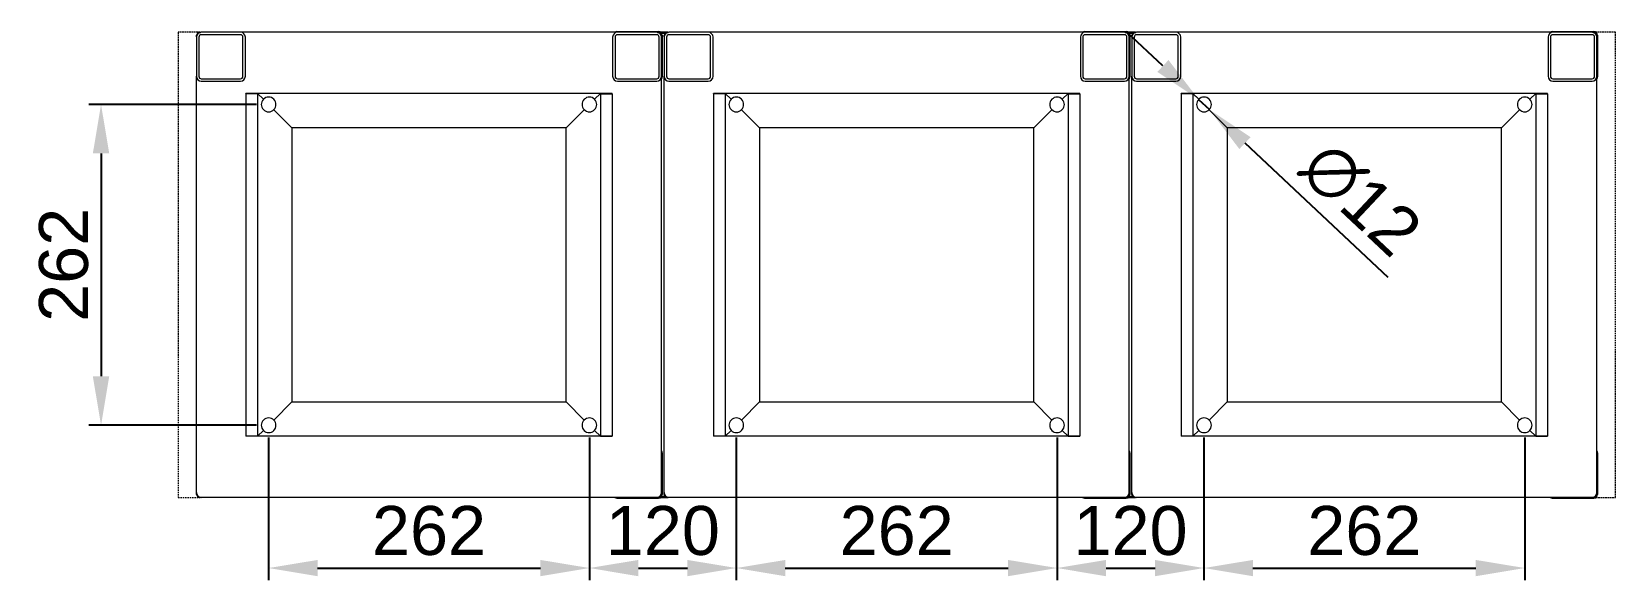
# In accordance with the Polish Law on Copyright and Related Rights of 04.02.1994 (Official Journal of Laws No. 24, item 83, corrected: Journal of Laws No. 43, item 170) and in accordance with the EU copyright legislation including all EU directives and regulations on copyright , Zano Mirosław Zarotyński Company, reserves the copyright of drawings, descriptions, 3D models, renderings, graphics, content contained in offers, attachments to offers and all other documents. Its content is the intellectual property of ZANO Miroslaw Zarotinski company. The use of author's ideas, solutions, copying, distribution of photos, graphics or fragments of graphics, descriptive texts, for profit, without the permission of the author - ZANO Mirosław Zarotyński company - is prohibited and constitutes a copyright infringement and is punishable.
# Model space of a CAD drawing. Header units: millimetres. Extents: x -170 to 4673, y -341 to 2839.
# Drawn here: x -51 to 1242, y -341 to 107 of the extents above; entities that cross this region are included whole.
import ezdxf

# ---------------------------------------------------------------- set-up
doc = ezdxf.new("R2010")
doc.units = ezdxf.units.MM
doc.linetypes.add('HIDDEN', pattern=[1.905, 1.27, -0.635])
for name, color, linetype, lineweight in [('ZANO_R', 7, 'Continuous', 0), ('ZANO_R_przerywana', 7, 'HIDDEN', 0), ('ZANO_W', 1, 'Continuous', 0)]:
    doc.layers.add(name, color=color, linetype=linetype, lineweight=lineweight)
doc.styles.add('Arial', font='arial.ttf')
doc.styles.get("Standard").update_dxf_attribs({"font": 'ARIALUNI.TTF'})
doc.dimstyles.new('pl i ang', dxfattribs={"dimtxt": 50, "dimasz": 50, "dimexe": 1.25, "dimexo": 0.625, "dimgap": 10, "dimtad": 1, "dimtoh": 1, "dimtxsty": 'Standard', "dimcen": 2.5, "dimclrd": 1, "dimclre": 1, "dimclrt": 1, "dimadec": 0, "dimazin": 0, "dimtfac": 1, "dimtmove": 0, "dimatfit": 3, "dimfxl": 1, "dimarcsym": 1})

# ---------------------------------------------------------------- blocks, each defined once
blk = doc.blocks.new('*D428')
at = {"layer": 'ZANO_W', "color": 1, "lineweight": -2}
for p, q in [((132.1, 47.8), (-4.8, 47.8)), ((5.2, 7.8), (5.2, -174.2)), ((132.1, -214.2), (-4.8, -214.2))]:
    blk.add_line(p, q, dxfattribs=at)
at = {"layer": 'ZANO_W', "color": 1}
for points in [[(11.9, 7.8), (-1.5, 7.8), (5.2, 47.8)], [(-1.5, -174.2), (11.9, -174.2), (5.2, -214.2)]]:
    blk.add_solid(points, dxfattribs=at)
at = {"layer": 'ZANO_W', "color": 1, "insert": (-25.2, -83.2), "char_height": 40, "attachment_point": 5, "rotation": 90, "style": 'Arial'}
blk.add_mtext('262', dxfattribs=at)
blk = doc.blocks.new('*D429')
at = {"layer": 'ZANO_W', "color": 1, "lineweight": -2}
for p, q in [((142.1, -224.2), (142.1, -340.8)), ((404.1, -224.2), (404.1, -340.8)), ((182.1, -330.8), (364.1, -330.8))]:
    blk.add_line(p, q, dxfattribs=at)
at = {"layer": 'ZANO_W', "color": 1}
for points in [[(182.1, -324.2), (182.1, -337.5), (142.1, -330.8)], [(364.1, -337.5), (364.1, -324.2), (404.1, -330.8)]]:
    blk.add_solid(points, dxfattribs=at)
at = {"layer": 'ZANO_W', "color": 1, "insert": (273.1, -300.4), "char_height": 40, "attachment_point": 5, "style": 'Arial'}
blk.add_mtext('262', dxfattribs=at)
blk = doc.blocks.new('*D430')
at = {"layer": 'ZANO_W', "color": 1, "lineweight": -2}
for p, q in [((404.1, -224.2), (404.1, -340.8)), ((524.1, -224.2), (524.1, -340.8)), ((444.1, -330.8), (484.1, -330.8))]:
    blk.add_line(p, q, dxfattribs=at)
at = {"layer": 'ZANO_W', "color": 1}
for points in [[(444.1, -324.2), (444.1, -337.5), (404.1, -330.8)], [(484.1, -337.5), (484.1, -324.2), (524.1, -330.8)]]:
    blk.add_solid(points, dxfattribs=at)
at = {"layer": 'ZANO_W', "color": 1, "insert": (464.1, -300.4), "char_height": 40, "attachment_point": 5, "style": 'Arial'}
blk.add_mtext('120', dxfattribs=at)
blk = doc.blocks.new('*D431')
at = {"layer": 'ZANO_W', "color": 1, "lineweight": -2}
for p, q in [((524.1, -224.2), (524.1, -340.8)), ((786.1, -224.2), (786.1, -340.8)), ((564.1, -330.8), (746.1, -330.8))]:
    blk.add_line(p, q, dxfattribs=at)
at = {"layer": 'ZANO_W', "color": 1}
for points in [[(564.1, -324.2), (564.1, -337.5), (524.1, -330.8)], [(746.1, -337.5), (746.1, -324.2), (786.1, -330.8)]]:
    blk.add_solid(points, dxfattribs=at)
at = {"layer": 'ZANO_W', "color": 1, "insert": (655.1, -300.4), "char_height": 40, "attachment_point": 5, "style": 'Arial'}
blk.add_mtext('262', dxfattribs=at)
blk = doc.blocks.new('*D432')
at = {"layer": 'ZANO_W', "color": 1, "lineweight": -2}
for p, q in [((786.1, -224.2), (786.1, -340.8)), ((906.1, -224.2), (906.1, -340.8)), ((826.1, -330.8), (866.1, -330.8))]:
    blk.add_line(p, q, dxfattribs=at)
at = {"layer": 'ZANO_W', "color": 1}
for points in [[(826.1, -324.2), (826.1, -337.5), (786.1, -330.8)], [(866.1, -337.5), (866.1, -324.2), (906.1, -330.8)]]:
    blk.add_solid(points, dxfattribs=at)
at = {"layer": 'ZANO_W', "color": 1, "insert": (846.1, -300.4), "char_height": 40, "attachment_point": 5, "style": 'Arial'}
blk.add_mtext('120', dxfattribs=at)
blk = doc.blocks.new('*D433')
at = {"layer": 'ZANO_W', "color": 1, "lineweight": -2}
for p, q in [((906.1, -224.2), (906.1, -340.8)), ((1168.1, -224.2), (1168.1, -340.8)), ((946.1, -330.8), (1128.1, -330.8))]:
    blk.add_line(p, q, dxfattribs=at)
at = {"layer": 'ZANO_W', "color": 1}
for points in [[(946.1, -324.2), (946.1, -337.5), (906.1, -330.8)], [(1128.1, -337.5), (1128.1, -324.2), (1168.1, -330.8)]]:
    blk.add_solid(points, dxfattribs=at)
at = {"layer": 'ZANO_W', "color": 1, "insert": (1037.1, -300.4), "char_height": 40, "attachment_point": 5, "style": 'Arial'}
blk.add_mtext('262', dxfattribs=at)
blk = doc.blocks.new('*D441')
at = {"layer": 'ZANO_W', "color": 1, "lineweight": -2}
for p, q in [((872.6, 79.3), (843.4, 106.6)), ((901.7, 51.9), (910.5, 43.6)), ((1056.5, -93.6), (939.6, 16.3))]:
    blk.add_line(p, q, dxfattribs=at)
blk.add_arc((906.1, 47.8), 6, 315, 316.782, dxfattribs=at)
at = {"layer": 'ZANO_W', "color": 1}
for points in [[(868, 74.4), (877.1, 84.1), (901.7, 51.9)], [(944.2, 21.1), (935, 11.4), (910.5, 43.6)]]:
    blk.add_solid(points, dxfattribs=at)
at = {"layer": 'ZANO_W', "color": 1, "insert": (1034.2, -29.4), "char_height": 40, "attachment_point": 5, "rotation": 316.782, "style": 'Arial'}
blk.add_mtext('∅12', dxfattribs=at)

msp = doc.modelspace()

# ---------------------------------------------------------------- linework, layer by layer
at = {"layer": 'ZANO_R'}
for p, q in [((83.6, 104.8), (83.5, 104.8)), ((85.1, 106.3), (84.9, 106.3)), ((85.1, 106.2), (85.1, 106.3)), ((85.1, 106.2), (85.1, 106.3)), ((86.1, 106.8), (86.1, 106.7)), ((119.1, 106.8), (87.1, 106.8)), ((119.1, 104.8), (87.1, 104.8)), ((427.1, 106.8), (119.1, 106.8)), ((426.6, 107.3), (426.6, 107)), ((426.6, 107.3), (460.6, 107.3)), ((460.6, 107), (426.6, 107)), ((459.1, 106.8), (427.1, 106.8)), ((459.1, 104.8), (427.1, 104.8)), ((460.6, 107.3), (460.6, 107)), ((461.1, 106.2), (461.1, 106.3)), ((468.1, 106.8), (462.2, 106.8)), ((462.5, 104.8), (462.6, 104.8)), ((462.5, 104.8), (462.7, 104.8)), ((462.6, 104.8), (462.6, 104.9)), ((462.6, 104.8), (462.6, 104.8)), ((465.8, 105.8), (463.2, 105.8)), ((463.3, 70.3), (463.3, 104.3)), ((463.6, 104.3), (463.3, 104.3)), ((463.6, 104.3), (463.6, 70.3)), ((465.6, 104.8), (465.5, 104.8)), ((467.1, 106.3), (466.9, 106.3)), ((467.1, 106.3), (467, 106.3)), ((467.1, 106.2), (467.1, 106.3)), ((467.1, 106.2), (467.1, 106.3)), ((468.1, 106.8), (468.1, 106.7)), ((501.1, 106.8), (469.1, 106.8)), ((501.1, 104.8), (469.1, 104.8)), ((809.1, 106.8), (501.1, 106.8)), ((808.6, 107.3), (808.6, 107)), ((808.6, 107.3), (842.6, 107.3)), ((842.6, 107), (808.6, 107)), ((841.1, 106.8), (809.1, 106.8)), ((841.1, 104.8), (809.1, 104.8)), ((842.6, 107.3), (842.6, 107)), ((843.1, 106.2), (843.1, 106.3)), ((850.1, 106.8), (844.2, 106.8)), ((844.5, 104.8), (844.6, 104.8)), ((844.5, 104.8), (844.7, 104.8)), ((844.6, 104.8), (844.6, 104.9)), ((844.6, 104.8), (844.6, 104.8)), ((847.8, 105.8), (845.2, 105.8)), ((845.3, 70.3), (845.3, 104.3)), ((845.6, 104.3), (845.3, 104.3)), ((845.6, 104.3), (845.6, 70.3)), ((847.6, 104.8), (847.5, 104.8)), ((849.1, 106.3), (848.9, 106.3)), ((849.1, 106.3), (849, 106.3)), ((849.1, 106.2), (849.1, 106.3)), ((849.1, 106.2), (849.1, 106.3)), ((850.1, 106.8), (850.8, 106.8)), ((850.1, 106.8), (850.1, 106.7)), ((883.1, 106.8), (851.1, 106.8)), ((883.1, 104.8), (851.1, 104.8)), ((1191.1, 106.8), (883.1, 106.8)), ((1190.6, 107.3), (1190.6, 107)), ((1190.6, 107.3), (1224.6, 107.3)), ((1224.6, 107), (1190.6, 107)), ((1223.1, 106.8), (1191.1, 106.8)), ((1223.1, 104.8), (1191.1, 104.8)), ((1224.6, 107.3), (1224.6, 107)), ((1225.1, 106.2), (1225.1, 106.3)), ((1226.5, 104.8), (1226.6, 104.8)), ((1226.5, 104.8), (1226.7, 104.8)), ((1226.6, 104.8), (1226.6, 104.9)), ((1227.3, 70.3), (1227.3, 104.3)), ((1227.6, 104.3), (1227.3, 104.3)), ((1227.6, 104.3), (1227.6, 70.3)), ((83.1, 102.8), (83.1, 70.8)), ((85.1, 102.8), (85.1, 70.8)), ((121.1, 70.8), (121.1, 102.8)), ((123.1, 70.8), (123.1, 102.8)), ((423.1, 102.8), (423.1, 70.8)), ((425.1, 102.8), (425.1, 70.8)), ((461.1, 70.8), (461.1, 102.8)), ((463.1, 70.8), (463.1, 102.8)), ((465.1, 102.8), (465.1, 70.8)), ((467.1, 102.8), (467.1, 70.8)), ((503.1, 70.8), (503.1, 102.8)), ((505.1, 70.8), (505.1, 102.8)), ((805.1, 102.8), (805.1, 70.8)), ((807.1, 102.8), (807.1, 70.8)), ((843.1, 70.8), (843.1, 102.8)), ((845.1, 70.8), (845.1, 102.8)), ((847.1, 102.8), (847.1, 70.8)), ((849.1, 102.8), (849.1, 70.8)), ((885.1, 70.8), (885.1, 102.8)), ((887.1, 70.8), (887.1, 102.8)), ((1187.1, 102.8), (1187.1, 70.8)), ((1189.1, 102.8), (1189.1, 70.8)), ((1225.1, 70.8), (1225.1, 102.8)), ((1227.1, 70.8), (1227.1, 102.8)), ((83.1, -269.2), (83.1, 70.8)), ((87.1, 68.8), (119.1, 68.8)), ((87.1, 66.8), (119.1, 66.8)), ((427.1, 68.8), (459.1, 68.8)), ((427.1, 66.8), (459.1, 66.8)), ((463.1, -269.2), (463.1, 70.8)), ((463.6, 70.3), (463.3, 70.3)), ((465.1, -269.2), (465.1, 70.8)), ((469.1, 68.8), (501.1, 68.8)), ((469.1, 66.8), (501.1, 66.8)), ((809.1, 68.8), (841.1, 68.8)), ((809.1, 66.8), (841.1, 66.8)), ((845.1, -269.2), (845.1, 70.8)), ((845.6, 70.3), (845.3, 70.3)), ((847.1, -269.2), (847.1, 70.8)), ((851.1, 68.8), (883.1, 68.8)), ((851.1, 66.8), (883.1, 66.8)), ((1191.1, 68.8), (1223.1, 68.8)), ((1191.1, 66.8), (1223.1, 66.8)), ((1227.1, -269.2), (1227.1, 70.8)), ((1227.6, 70.3), (1227.3, 70.3)), ((422.7, 56.8), (123.5, 56.8)), ((123.5, 56.5), (123.5, 56.8)), ((123.5, 56.5), (123.5, -223)), ((133.1, 56.5), (123.5, 56.5)), ((129.1, 56.5), (129.1, 56.8)), ((137.8, 52), (133.1, 56.8)), ((133.1, 56.5), (133.1, -223)), ((408.3, 52), (413.1, 56.8)), ((413.1, 56.5), (413.1, -223)), ((413.1, 56.5), (422.7, 56.5)), ((417.1, 56.5), (417.1, 56.8)), ((422.7, 56.5), (422.7, 56.8)), ((422.7, 56.5), (422.7, -223)), ((804.7, 56.8), (505.5, 56.8)), ((505.5, 56.5), (505.5, 56.8)), ((505.5, 56.5), (505.5, -223)), ((515.1, 56.5), (505.5, 56.5)), ((511.1, 56.5), (511.1, 56.8)), ((519.8, 52), (515.1, 56.8)), ((515.1, 56.5), (515.1, -223)), ((790.3, 52), (795.1, 56.8)), ((795.1, 56.5), (795.1, -223)), ((795.1, 56.5), (804.7, 56.5)), ((799.1, 56.5), (799.1, 56.8)), ((804.7, 56.5), (804.7, 56.8)), ((804.7, 56.5), (804.7, -223)), ((1186.7, 56.8), (887.5, 56.8)), ((887.5, 56.5), (887.5, 56.8)), ((887.5, 56.5), (887.5, -223)), ((897.1, 56.5), (887.5, 56.5)), ((893.1, 56.5), (893.1, 56.8)), ((901.8, 52), (897.1, 56.8)), ((897.1, 56.5), (897.1, -223)), ((1172.3, 52), (1177.1, 56.8)), ((1177.1, 56.5), (1177.1, -223)), ((1177.1, 56.5), (1186.7, 56.5)), ((1181.1, 56.5), (1181.1, 56.8)), ((1186.7, 56.5), (1186.7, 56.8)), ((1186.7, 56.5), (1186.7, -223)), ((161.1, 28.8), (146.3, 43.5)), ((385.1, 28.8), (399.8, 43.5)), ((543.1, 28.8), (528.3, 43.5)), ((767.1, 28.8), (781.8, 43.5)), ((925.1, 28.8), (910.3, 43.5)), ((1149.1, 28.8), (1163.8, 43.5)), ((385.1, 28.8), (161.1, 28.8)), ((161.1, 28.8), (161.1, -195.2)), ((385.1, -195.2), (385.1, 28.8)), ((543.1, 28.8), (543.1, -195.2)), ((767.1, 28.8), (543.1, 28.8)), ((767.1, -195.2), (767.1, 28.8)), ((925.1, 28.8), (925.1, -195.2)), ((1149.1, 28.8), (925.1, 28.8)), ((1149.1, -195.2), (1149.1, 28.8)), ((161.1, -195.2), (146.3, -210)), ((161.1, -195.2), (385.1, -195.2)), ((385.1, -195.2), (399.8, -210)), ((543.1, -195.2), (528.3, -210)), ((543.1, -195.2), (767.1, -195.2)), ((767.1, -195.2), (781.8, -210)), ((925.1, -195.2), (910.3, -210)), ((925.1, -195.2), (1149.1, -195.2)), ((1149.1, -195.2), (1163.8, -210)), ((137.8, -218.5), (133.1, -223.2)), ((408.3, -218.5), (413.1, -223.2)), ((519.8, -218.5), (515.1, -223.2)), ((790.3, -218.5), (795.1, -223.2)), ((901.8, -218.5), (897.1, -223.2)), ((1172.3, -218.5), (1177.1, -223.2)), ((123.5, -223), (123.5, -223.2)), ((133.1, -223), (123.5, -223)), ((422.7, -223.2), (123.5, -223.2)), ((124.9, -223.2), (124.9, -223)), ((413.1, -223), (422.7, -223)), ((421.3, -223), (421.3, -223.2)), ((422.7, -223), (422.7, -223.2)), ((505.5, -223), (505.5, -223.2)), ((515.1, -223), (505.5, -223)), ((804.7, -223.2), (505.5, -223.2)), ((506.9, -223.2), (506.9, -223)), ((795.1, -223), (804.7, -223)), ((803.3, -223), (803.3, -223.2)), ((804.7, -223), (804.7, -223.2)), ((887.5, -223), (887.5, -223.2)), ((897.1, -223), (887.5, -223)), ((1186.7, -223.2), (887.5, -223.2)), ((888.9, -223.2), (888.9, -223)), ((1177.1, -223), (1186.7, -223)), ((1185.3, -223), (1185.3, -223.2)), ((1186.7, -223), (1186.7, -223.2)), ((463.3, -270.7), (463.3, -236.7)), ((463.6, -236.7), (463.3, -236.7)), ((463.6, -236.7), (463.6, -270.7)), ((845.3, -270.7), (845.3, -236.7)), ((845.6, -236.7), (845.3, -236.7)), ((845.6, -236.7), (845.6, -270.7)), ((1227.3, -270.7), (1227.3, -236.7)), ((1227.6, -236.7), (1227.3, -236.7)), ((1227.6, -236.7), (1227.6, -270.7)), ((83.6, -271.2), (83.5, -271.2)), ((83.5, -271.2), (83.6, -271.3)), ((83.6, -271.2), (83.6, -271.4)), ((83.6, -271.2), (83.6, -271.2)), ((462.5, -271.2), (462.7, -271.2)), ((463.6, -270.7), (463.3, -270.7)), ((465.6, -271.2), (465.5, -271.2)), ((465.5, -271.2), (465.6, -271.3)), ((465.6, -271.2), (465.6, -271.4)), ((465.6, -271.2), (465.6, -271.2)), ((844.5, -271.2), (844.7, -271.2)), ((845.6, -270.7), (845.3, -270.7)), ((847.6, -271.2), (847.5, -271.2)), ((847.5, -271.2), (847.6, -271.3)), ((847.6, -271.2), (847.6, -271.4)), ((847.6, -271.2), (847.6, -271.2)), ((1226.5, -271.2), (1226.7, -271.2)), ((1227.6, -270.7), (1227.3, -270.7)), ((85.1, -272.7), (85.1, -272.8)), ((459.1, -273.2), (87.1, -273.2)), ((460.6, -273.5), (426.6, -273.5)), ((426.6, -273.7), (426.6, -273.5)), ((426.6, -273.7), (460.6, -273.7)), ((460.6, -273.7), (460.6, -273.5)), ((461.1, -272.7), (461.2, -272.7)), ((461.1, -272.7), (461.1, -272.7)), ((461.1, -272.7), (461.1, -272.8)), ((461.1, -272.8), (461.2, -272.7)), ((462.2, -273.2), (468.1, -273.2)), ((463.2, -272.2), (465.8, -272.2)), ((467.1, -272.7), (467.1, -272.8)), ((841.1, -273.2), (469.1, -273.2)), ((842.6, -273.5), (808.6, -273.5)), ((808.6, -273.7), (808.6, -273.5)), ((808.6, -273.7), (842.6, -273.7)), ((842.6, -273.7), (842.6, -273.5)), ((843.1, -272.7), (843.2, -272.7)), ((843.1, -272.7), (843.1, -272.7)), ((843.1, -272.7), (843.1, -272.8)), ((843.1, -272.8), (843.2, -272.7)), ((844.2, -273.2), (850.1, -273.2)), ((845.2, -272.2), (847.8, -272.2)), ((849.1, -272.7), (849.1, -272.8)), ((1223.1, -273.2), (851.1, -273.2)), ((1224.6, -273.5), (1190.6, -273.5)), ((1190.6, -273.7), (1190.6, -273.5)), ((1190.6, -273.7), (1224.6, -273.7)), ((1224.6, -273.7), (1224.6, -273.5)), ((1225.1, -272.7), (1225.2, -272.7)), ((1225.1, -272.7), (1225.1, -272.7)), ((1225.1, -272.7), (1225.1, -272.8)), ((1225.1, -272.8), (1225.2, -272.7))]:
    msp.add_line(p, q, dxfattribs=at)
at = {"layer": 'ZANO_R', "flags": 128}
for points in [[(84.9, 106.3), (85, 106.3), (85.1, 106.3)], [(466.9, 106.3), (467, 106.3), (467.1, 106.3)], [(468.9, 106.8), (468.1, 106.7), (467.5, 106.5)], [(848.9, 106.3), (849, 106.3), (849.1, 106.3)], [(83.5, -271.2), (83.5, -271.3), (83.6, -271.4)], [(465.5, -271.2), (465.5, -271.3), (465.6, -271.4)], [(847.5, -271.2), (847.5, -271.3), (847.6, -271.4)]]:
    msp.add_lwpolyline(points, dxfattribs=at)
at = {"layer": 'ZANO_R'}
for centre, radius, start, end in [((87.1, 102.8), 4, 90, 180), ((86.1, 103.8), 3, 90, 180), ((86.8, 103.1), 3.7, 120.1327, 152.6478), ((86.1, 103.8), 2.75, 115.9512, 154.0488), ((87.1, 102.8), 2, 90, 180), ((119.1, 102.8), 4, 0, 90), ((119.1, 102.8), 2, 0, 90), ((427.1, 102.8), 4, 90, 180), ((426.6, 104.3), 3, 90, 123.5573), ((427.1, 102.8), 2, 90, 180), ((426.6, 104.3), 2.75, 90, 114.62), ((459.1, 102.8), 4, 0, 90), ((459.1, 102.8), 2, 0, 90), ((460.6, 104.3), 3, 0, 90), ((460.6, 104.3), 2.75, 0, 90), ((459.4, 103.1), 3.7, 30.1327, 62.6478), ((469.1, 102.8), 4, 90, 180), ((468.1, 103.8), 3, 90, 180), ((468.8, 103.1), 3.7, 120.1327, 152.6478), ((468.1, 103.8), 2.75, 115.9811, 154.0189), ((469.1, 102.8), 2, 90, 180), ((501.1, 102.8), 4, 0, 90), ((501.1, 102.8), 2, 0, 90), ((809.1, 102.8), 4, 90, 180), ((808.6, 104.3), 3, 90, 123.5573), ((809.1, 102.8), 2, 90, 180), ((808.6, 104.3), 2.75, 90, 114.62), ((841.1, 102.8), 4, 0, 90), ((841.1, 102.8), 2, 0, 90), ((842.6, 104.3), 3, 0, 90), ((842.6, 104.3), 2.75, 0, 90), ((841.4, 103.1), 3.7, 30.1327, 62.6478), ((851.1, 102.8), 4, 90, 180), ((850.1, 103.8), 3, 90, 180), ((850.8, 103.1), 3.7, 120.1327, 152.6478), ((850.1, 103.8), 2.75, 115.7691, 154.2311), ((851.1, 102.8), 2, 90, 180), ((883.1, 102.8), 4, 0, 90), ((883.1, 102.8), 2, 0, 90), ((1191.1, 102.8), 4, 90, 180), ((1190.6, 104.3), 3, 90, 123.5573), ((1191.1, 102.8), 2, 90, 180), ((1190.6, 104.3), 2.75, 90, 114.62), ((1223.1, 102.8), 4, 0, 90), ((1223.1, 102.8), 2, 0, 90), ((1224.6, 104.3), 3, 0, 90), ((1224.6, 104.3), 2.75, 0, 90), ((1223.4, 103.1), 3.7, 30.1327, 62.6478), ((87.1, 70.8), 4, 180, 270), ((87.1, 70.8), 2, 180, 270), ((119.1, 70.8), 2, 270, 0), ((119.1, 70.8), 4, 270, 0), ((427.1, 70.8), 4, 180, 270), ((427.1, 70.8), 2, 180, 270), ((459.1, 70.8), 2, 270, 0), ((459.1, 70.8), 4, 270, 0), ((460.6, 70.3), 3, 326.4427, 0), ((460.6, 70.3), 2.75, 335.38, 0), ((469.1, 70.8), 4, 180, 270), ((469.1, 70.8), 2, 180, 270), ((501.1, 70.8), 2, 270, 0), ((501.1, 70.8), 4, 270, 0), ((809.1, 70.8), 4, 180, 270), ((809.1, 70.8), 2, 180, 270), ((841.1, 70.8), 2, 270, 0), ((841.1, 70.8), 4, 270, 0), ((842.6, 70.3), 3, 326.4427, 0), ((842.6, 70.3), 2.75, 335.38, 0), ((851.1, 70.8), 4, 180, 270), ((851.1, 70.8), 2, 180, 270), ((883.1, 70.8), 2, 270, 0), ((883.1, 70.8), 4, 270, 0), ((1191.1, 70.8), 4, 180, 270), ((1191.1, 70.8), 2, 180, 270), ((1223.1, 70.8), 2, 270, 0), ((1223.1, 70.8), 4, 270, 0), ((1224.6, 70.3), 3, 326.4427, 0), ((1224.6, 70.3), 2.75, 335.38, 0), ((142.1, 47.8), 6, 135, 315), ((142.1, 47.8), 6, 315, 135), ((404.1, 47.8), 6, 45, 225), ((404.1, 47.8), 6, 225, 45), ((524.1, 47.8), 6, 135, 315), ((524.1, 47.8), 6, 315, 135), ((786.1, 47.8), 6, 45, 225), ((786.1, 47.8), 6, 225, 45), ((906.1, 47.8), 6, 135, 315), ((906.1, 47.8), 6, 315, 135), ((1168.1, 47.8), 6, 45, 225), ((1168.1, 47.8), 6, 225, 45), ((142.1, -214.2), 6, 45, 225), ((142.1, -214.2), 6, 225, 45), ((404.1, -214.2), 6, 135, 315), ((404.1, -214.2), 6, 315, 135), ((524.1, -214.2), 6, 45, 225), ((524.1, -214.2), 6, 225, 45), ((786.1, -214.2), 6, 135, 315), ((786.1, -214.2), 6, 315, 135), ((906.1, -214.2), 6, 45, 225), ((906.1, -214.2), 6, 225, 45), ((1168.1, -214.2), 6, 135, 315), ((1168.1, -214.2), 6, 315, 135), ((460.6, -236.7), 3, 0, 33.5573), ((460.6, -236.7), 2.75, 0, 24.62), ((842.6, -236.7), 3, 0, 33.5573), ((842.6, -236.7), 2.75, 0, 24.62), ((1224.6, -236.7), 3, 0, 33.5573), ((1224.6, -236.7), 2.75, 0, 24.62), ((87.1, -269.2), 4, 180, 270), ((86.1, -270.2), 3, 180, 270), ((86.8, -269.5), 3.7, 210.1327, 242.6478), ((86.1, -270.2), 2.75, 205.9804, 244.0196), ((459.1, -269.2), 4, 270, 0), ((460.6, -270.7), 2.75, 270, 0), ((460.6, -270.7), 3, 270, 0), ((459.4, -269.5), 3.7, 300.1327, 332.6478), ((469.1, -269.2), 4, 180, 270), ((468.1, -270.2), 3, 180, 270), ((468.8, -269.5), 3.7, 210.1327, 242.6478), ((468.1, -270.2), 2.75, 205.9802, 244.0198), ((841.1, -269.2), 4, 270, 0), ((842.6, -270.7), 2.75, 270, 0), ((842.6, -270.7), 3, 270, 0), ((841.4, -269.5), 3.7, 300.1327, 332.6478), ((851.1, -269.2), 4, 180, 270), ((850.1, -270.2), 3, 180, 270), ((850.8, -269.5), 3.7, 210.1327, 242.6478), ((850.1, -270.2), 2.75, 205.9808, 244.0192), ((1223.1, -269.2), 4, 270, 0), ((1224.6, -270.7), 2.75, 270, 0), ((1224.6, -270.7), 3, 270, 0), ((1223.4, -269.5), 3.7, 300.1327, 332.6478), ((426.6, -270.7), 3, 236.4427, 270), ((426.6, -270.7), 2.75, 245.38, 270), ((808.6, -270.7), 3, 236.4427, 270), ((808.6, -270.7), 2.75, 245.38, 270), ((1190.6, -270.7), 3, 236.4427, 270), ((1190.6, -270.7), 2.75, 245.38, 270)]:
    msp.add_arc(centre, radius, start, end, dxfattribs=at)
for points, knots in [([(83.1, 103.1), (83.1, 103.1), (83.1, 103.3), (83.1, 103.7), (83.2, 104.1), (83.3, 104.3), (83.3, 104.4)], [0, 0, 0, 0, 0.0066145, 0.4527226, 0.904642, 1, 1, 1, 1]), ([(83.3, 104.4), (83.3, 104.4), (83.4, 104.5), (83.5, 104.7), (83.5, 104.8)], [0, 0, 0, 0, 0.337391, 1, 1, 1, 1]), ([(85.1, 106.3), (85.1, 106.4), (85.2, 106.4), (85.4, 106.5), (85.5, 106.5), (85.5, 106.5)], [0, 0, 0, 0, 0.371068, 0.702236, 1, 1, 1, 1]), ([(85.5, 106.5), (85.5, 106.5), (85.7, 106.6), (86, 106.7), (86.5, 106.7), (86.7, 106.8), (86.8, 106.8), (86.8, 106.8)], [0, 0, 0, 0, 0.0064494, 0.5139337, 0.7532263, 0.9933858, 1, 1, 1, 1]), ([(459.4, 106.8), (459.4, 106.8), (459.5, 106.8), (459.7, 106.7), (460.1, 106.7), (460.5, 106.6), (460.7, 106.5), (460.7, 106.5)], [0, 0, 0, 0, 0.006614, 0.245905, 0.486056, 0.983931, 1, 1, 1, 1]), ([(460.7, 106.5), (460.7, 106.5), (460.8, 106.5), (461, 106.4), (461.1, 106.3)], [0, 0, 0, 0, 0.337391, 1, 1, 1, 1]), ([(462.7, 104.8), (462.7, 104.7), (462.7, 104.6), (462.8, 104.5), (462.8, 104.4), (462.8, 104.4)], [0, 0, 0, 0, 0.371068, 0.702236, 1, 1, 1, 1]), ([(462.8, 104.4), (462.9, 104.3), (462.9, 104.1), (463, 103.7), (463.1, 103.3), (463.1, 103.1), (463.1, 103.1)], [0, 0, 0, 0, 0.0953579, 0.5413894, 0.9933855, 1, 1, 1, 1]), ([(465.1, 103.1), (465.1, 103.1), (465.1, 103.3), (465.1, 103.7), (465.2, 104.1), (465.3, 104.3), (465.3, 104.4)], [0, 0, 0, 0, 0.0066145, 0.4527226, 0.904642, 1, 1, 1, 1]), ([(465.3, 104.4), (465.3, 104.4), (465.4, 104.5), (465.5, 104.7), (465.5, 104.8)], [0, 0, 0, 0, 0.337391, 1, 1, 1, 1]), ([(467.1, 106.3), (467.1, 106.4), (467.2, 106.4), (467.4, 106.5), (467.5, 106.5), (467.5, 106.5)], [0, 0, 0, 0, 0.371068, 0.702236, 1, 1, 1, 1]), ([(467.5, 106.5), (467.5, 106.5), (467.7, 106.6), (468, 106.7), (468.5, 106.7), (468.7, 106.8), (468.8, 106.8), (468.8, 106.8)], [0, 0, 0, 0, 0.0064494, 0.5139337, 0.7532263, 0.9933858, 1, 1, 1, 1]), ([(841.4, 106.8), (841.4, 106.8), (841.5, 106.8), (841.7, 106.7), (842.1, 106.7), (842.5, 106.6), (842.7, 106.5), (842.7, 106.5)], [0, 0, 0, 0, 0.006614, 0.245905, 0.486056, 0.983931, 1, 1, 1, 1]), ([(842.7, 106.5), (842.7, 106.5), (842.8, 106.5), (843, 106.4), (843.1, 106.3)], [0, 0, 0, 0, 0.337391, 1, 1, 1, 1]), ([(844.7, 104.8), (844.7, 104.7), (844.7, 104.6), (844.8, 104.5), (844.8, 104.4), (844.8, 104.4)], [0, 0, 0, 0, 0.371068, 0.702236, 1, 1, 1, 1]), ([(844.8, 104.4), (844.9, 104.3), (844.9, 104.1), (845, 103.7), (845.1, 103.3), (845.1, 103.1), (845.1, 103.1)], [0, 0, 0, 0, 0.0953579, 0.5413894, 0.9933855, 1, 1, 1, 1]), ([(847.1, 103.1), (847.1, 103.1), (847.1, 103.3), (847.1, 103.7), (847.2, 104.1), (847.3, 104.3), (847.3, 104.4)], [0, 0, 0, 0, 0.0066145, 0.4527226, 0.904642, 1, 1, 1, 1]), ([(847.3, 104.4), (847.3, 104.4), (847.4, 104.5), (847.5, 104.7), (847.5, 104.8)], [0, 0, 0, 0, 0.337391, 1, 1, 1, 1]), ([(849.1, 106.3), (849.1, 106.4), (849.2, 106.4), (849.4, 106.5), (849.5, 106.5), (849.5, 106.5)], [0, 0, 0, 0, 0.371068, 0.702236, 1, 1, 1, 1]), ([(849.5, 106.5), (849.5, 106.5), (849.7, 106.6), (850, 106.7), (850.5, 106.7), (850.7, 106.8), (850.8, 106.8), (850.8, 106.8)], [0, 0, 0, 0, 0.0064494, 0.5139337, 0.7532263, 0.9933858, 1, 1, 1, 1]), ([(1223.4, 106.8), (1223.4, 106.8), (1223.5, 106.8), (1223.7, 106.7), (1224.1, 106.7), (1224.5, 106.6), (1224.7, 106.5), (1224.7, 106.5)], [0, 0, 0, 0, 0.006614, 0.245905, 0.486056, 0.983931, 1, 1, 1, 1]), ([(1224.7, 106.5), (1224.7, 106.5), (1224.8, 106.5), (1225, 106.4), (1225.1, 106.3)], [0, 0, 0, 0, 0.337391, 1, 1, 1, 1]), ([(1226.7, 104.8), (1226.7, 104.7), (1226.7, 104.6), (1226.8, 104.5), (1226.8, 104.4), (1226.8, 104.4)], [0, 0, 0, 0, 0.371068, 0.702236, 1, 1, 1, 1]), ([(1226.8, 104.4), (1226.9, 104.3), (1226.9, 104.1), (1227, 103.7), (1227.1, 103.3), (1227.1, 103.1), (1227.1, 103.1)], [0, 0, 0, 0, 0.095358, 0.541389, 0.993385, 1, 1, 1, 1]), ([(83.3, -270.8), (83.3, -270.8), (83.2, -270.6), (83.1, -270.1), (83.1, -269.7), (83.1, -269.5), (83.1, -269.5)], [0, 0, 0, 0, 0.095358, 0.541389, 0.993385, 1, 1, 1, 1]), ([(83.5, -271.2), (83.5, -271.2), (83.4, -271.1), (83.4, -271), (83.3, -270.9), (83.3, -270.8)], [0, 0, 0, 0, 0.371068, 0.702236, 1, 1, 1, 1]), ([(462.8, -270.8), (462.8, -270.9), (462.8, -271), (462.7, -271.1), (462.7, -271.2)], [0, 0, 0, 0, 0.337391, 1, 1, 1, 1]), ([(463.1, -269.5), (463.1, -269.5), (463.1, -269.7), (463, -270.1), (462.9, -270.6), (462.9, -270.8), (462.8, -270.8)], [0, 0, 0, 0, 0.0066145, 0.4527226, 0.904642, 1, 1, 1, 1]), ([(465.3, -270.8), (465.3, -270.8), (465.2, -270.6), (465.1, -270.1), (465.1, -269.7), (465.1, -269.5), (465.1, -269.5)], [0, 0, 0, 0, 0.095358, 0.541389, 0.993385, 1, 1, 1, 1]), ([(465.5, -271.2), (465.5, -271.2), (465.4, -271.1), (465.4, -271), (465.3, -270.9), (465.3, -270.8)], [0, 0, 0, 0, 0.371068, 0.702236, 1, 1, 1, 1]), ([(844.8, -270.8), (844.8, -270.9), (844.8, -271), (844.7, -271.1), (844.7, -271.2)], [0, 0, 0, 0, 0.337391, 1, 1, 1, 1]), ([(845.1, -269.5), (845.1, -269.5), (845.1, -269.7), (845, -270.1), (844.9, -270.6), (844.9, -270.8), (844.8, -270.8)], [0, 0, 0, 0, 0.006615, 0.452723, 0.904642, 1, 1, 1, 1]), ([(847.3, -270.8), (847.3, -270.8), (847.2, -270.6), (847.1, -270.1), (847.1, -269.7), (847.1, -269.5), (847.1, -269.5)], [0, 0, 0, 0, 0.095358, 0.541389, 0.993385, 1, 1, 1, 1]), ([(847.5, -271.2), (847.5, -271.2), (847.4, -271.1), (847.4, -271), (847.3, -270.9), (847.3, -270.8)], [0, 0, 0, 0, 0.371068, 0.702236, 1, 1, 1, 1]), ([(1226.8, -270.8), (1226.8, -270.9), (1226.8, -271), (1226.7, -271.1), (1226.7, -271.2)], [0, 0, 0, 0, 0.337391, 1, 1, 1, 1]), ([(1227.1, -269.5), (1227.1, -269.5), (1227.1, -269.7), (1227, -270.1), (1226.9, -270.6), (1226.9, -270.8), (1226.8, -270.8)], [0, 0, 0, 0, 0.0066145, 0.4527226, 0.904642, 1, 1, 1, 1]), ([(85.5, -273), (85.4, -273), (85.3, -272.9), (85.2, -272.9), (85.1, -272.8)], [0, 0, 0, 0, 0.3373908, 1, 1, 1, 1]), ([(86.8, -273.2), (86.8, -273.2), (86.6, -273.2), (86.2, -273.2), (85.8, -273.1), (85.5, -273), (85.5, -273)], [0, 0, 0, 0, 0.0066145, 0.4527226, 0.904642, 1, 1, 1, 1]), ([(460.7, -273), (460.6, -273), (460.4, -273.1), (460, -273.2), (459.6, -273.2), (459.4, -273.2), (459.4, -273.2)], [0, 0, 0, 0, 0.095358, 0.541389, 0.993385, 1, 1, 1, 1]), ([(461.1, -272.8), (461, -272.9), (460.9, -272.9), (460.8, -273), (460.7, -273), (460.7, -273)], [0, 0, 0, 0, 0.371068, 0.702236, 1, 1, 1, 1]), ([(467.5, -273), (467.4, -273), (467.3, -272.9), (467.2, -272.9), (467.1, -272.8)], [0, 0, 0, 0, 0.3373908, 1, 1, 1, 1]), ([(468.8, -273.2), (468.8, -273.2), (468.6, -273.2), (468.2, -273.2), (467.8, -273.1), (467.5, -273), (467.5, -273)], [0, 0, 0, 0, 0.0066145, 0.4527226, 0.904642, 1, 1, 1, 1]), ([(842.7, -273), (842.6, -273), (842.4, -273.1), (842, -273.2), (841.6, -273.2), (841.4, -273.2), (841.4, -273.2)], [0, 0, 0, 0, 0.095358, 0.541389, 0.993385, 1, 1, 1, 1]), ([(843.1, -272.8), (843, -272.9), (842.9, -272.9), (842.8, -273), (842.7, -273), (842.7, -273)], [0, 0, 0, 0, 0.371068, 0.702236, 1, 1, 1, 1]), ([(849.5, -273), (849.4, -273), (849.3, -272.9), (849.2, -272.9), (849.1, -272.8)], [0, 0, 0, 0, 0.3373908, 1, 1, 1, 1]), ([(850.8, -273.2), (850.8, -273.2), (850.6, -273.2), (850.2, -273.2), (849.8, -273.1), (849.5, -273), (849.5, -273)], [0, 0, 0, 0, 0.0066145, 0.4527226, 0.904642, 1, 1, 1, 1]), ([(1224.7, -273), (1224.6, -273), (1224.4, -273.1), (1224, -273.2), (1223.6, -273.2), (1223.4, -273.2), (1223.4, -273.2)], [0, 0, 0, 0, 0.095358, 0.541389, 0.993385, 1, 1, 1, 1]), ([(1225.1, -272.8), (1225, -272.9), (1224.9, -272.9), (1224.8, -273), (1224.7, -273), (1224.7, -273)], [0, 0, 0, 0, 0.371068, 0.702236, 1, 1, 1, 1])]:
    msp.add_open_spline(points, degree=3, knots=knots, dxfattribs=at)
at = {"layer": 'ZANO_R_przerywana'}
for p, q in [((68.1, 106.8), (68.1, -273.2)), ((86.1, 106.8), (68.1, 106.8)), ((1242.1, 106.8), (1226.2, 106.8)), ((1242.1, -273.2), (1242.1, 106.8)), ((68.1, -273.2), (86.1, -273.2)), ((1226.2, -273.2), (1242.1, -273.2))]:
    msp.add_line(p, q, dxfattribs=at)

# ---------------------------------------------------------------- dimensions: what is measured, and where the dimension line sits
at = {"layer": 'ZANO_W'}
dim = msp.add_diameter_dim_2p(p1=(901.7, 51.9), p2=(910.5, 43.6), dimstyle='pl i ang', override={"dimtxt": 40, "dimasz": 40, "dimexe": 10, "dimexo": 10, "dimtoh": 0, "dimdec": 0, "dimtxsty": 'Arial', "dimtdec": 0, "dimtmove": 1}, dxfattribs=at)
dim.commit()
dim.dimension.update_dxf_attribs({"geometry": '*D441', "text_midpoint": (1034.2, -29.4)})
dim = msp.add_linear_dim(base=(5.2, -214.2), p1=(142.1, 47.8), p2=(142.1, -214.2), angle=90, dimstyle='pl i ang', override={"dimtxt": 40, "dimasz": 40, "dimexe": 10, "dimexo": 10, "dimtoh": 0, "dimdec": 0, "dimtxsty": 'Arial', "dimtdec": 0, "dimtmove": 1}, dxfattribs=at)
dim.commit()
dim.dimension.update_dxf_attribs({"geometry": '*D428', "text_midpoint": (-25.2, -83.2)})
for base, p1, p2, picture, middle in [((404.1, -330.8), (142.1, -214.2), (404.1, -214.2), '*D429', (273.1, -300.4)), ((524.1, -330.8), (404.1, -214.2), (524.1, -214.2), '*D430', (464.1, -300.4)), ((786.1, -330.8), (524.1, -214.2), (786.1, -214.2), '*D431', (655.1, -300.4)), ((906.1, -330.8), (786.1, -214.2), (906.1, -214.2), '*D432', (846.1, -300.4)), ((1168.1, -330.8), (906.1, -214.2), (1168.1, -214.2), '*D433', (1037.1, -300.4))]:
    dim = msp.add_linear_dim(base=base, p1=p1, p2=p2, dimstyle='pl i ang', override={"dimtxt": 40, "dimasz": 40, "dimexe": 10, "dimexo": 10, "dimtoh": 0, "dimdec": 0, "dimtxsty": 'Arial', "dimtdec": 0, "dimtmove": 1}, dxfattribs=at)
    dim.commit()
    dim.dimension.update_dxf_attribs({"geometry": picture, "text_midpoint": middle})

doc.saveas('drawing.dxf')
